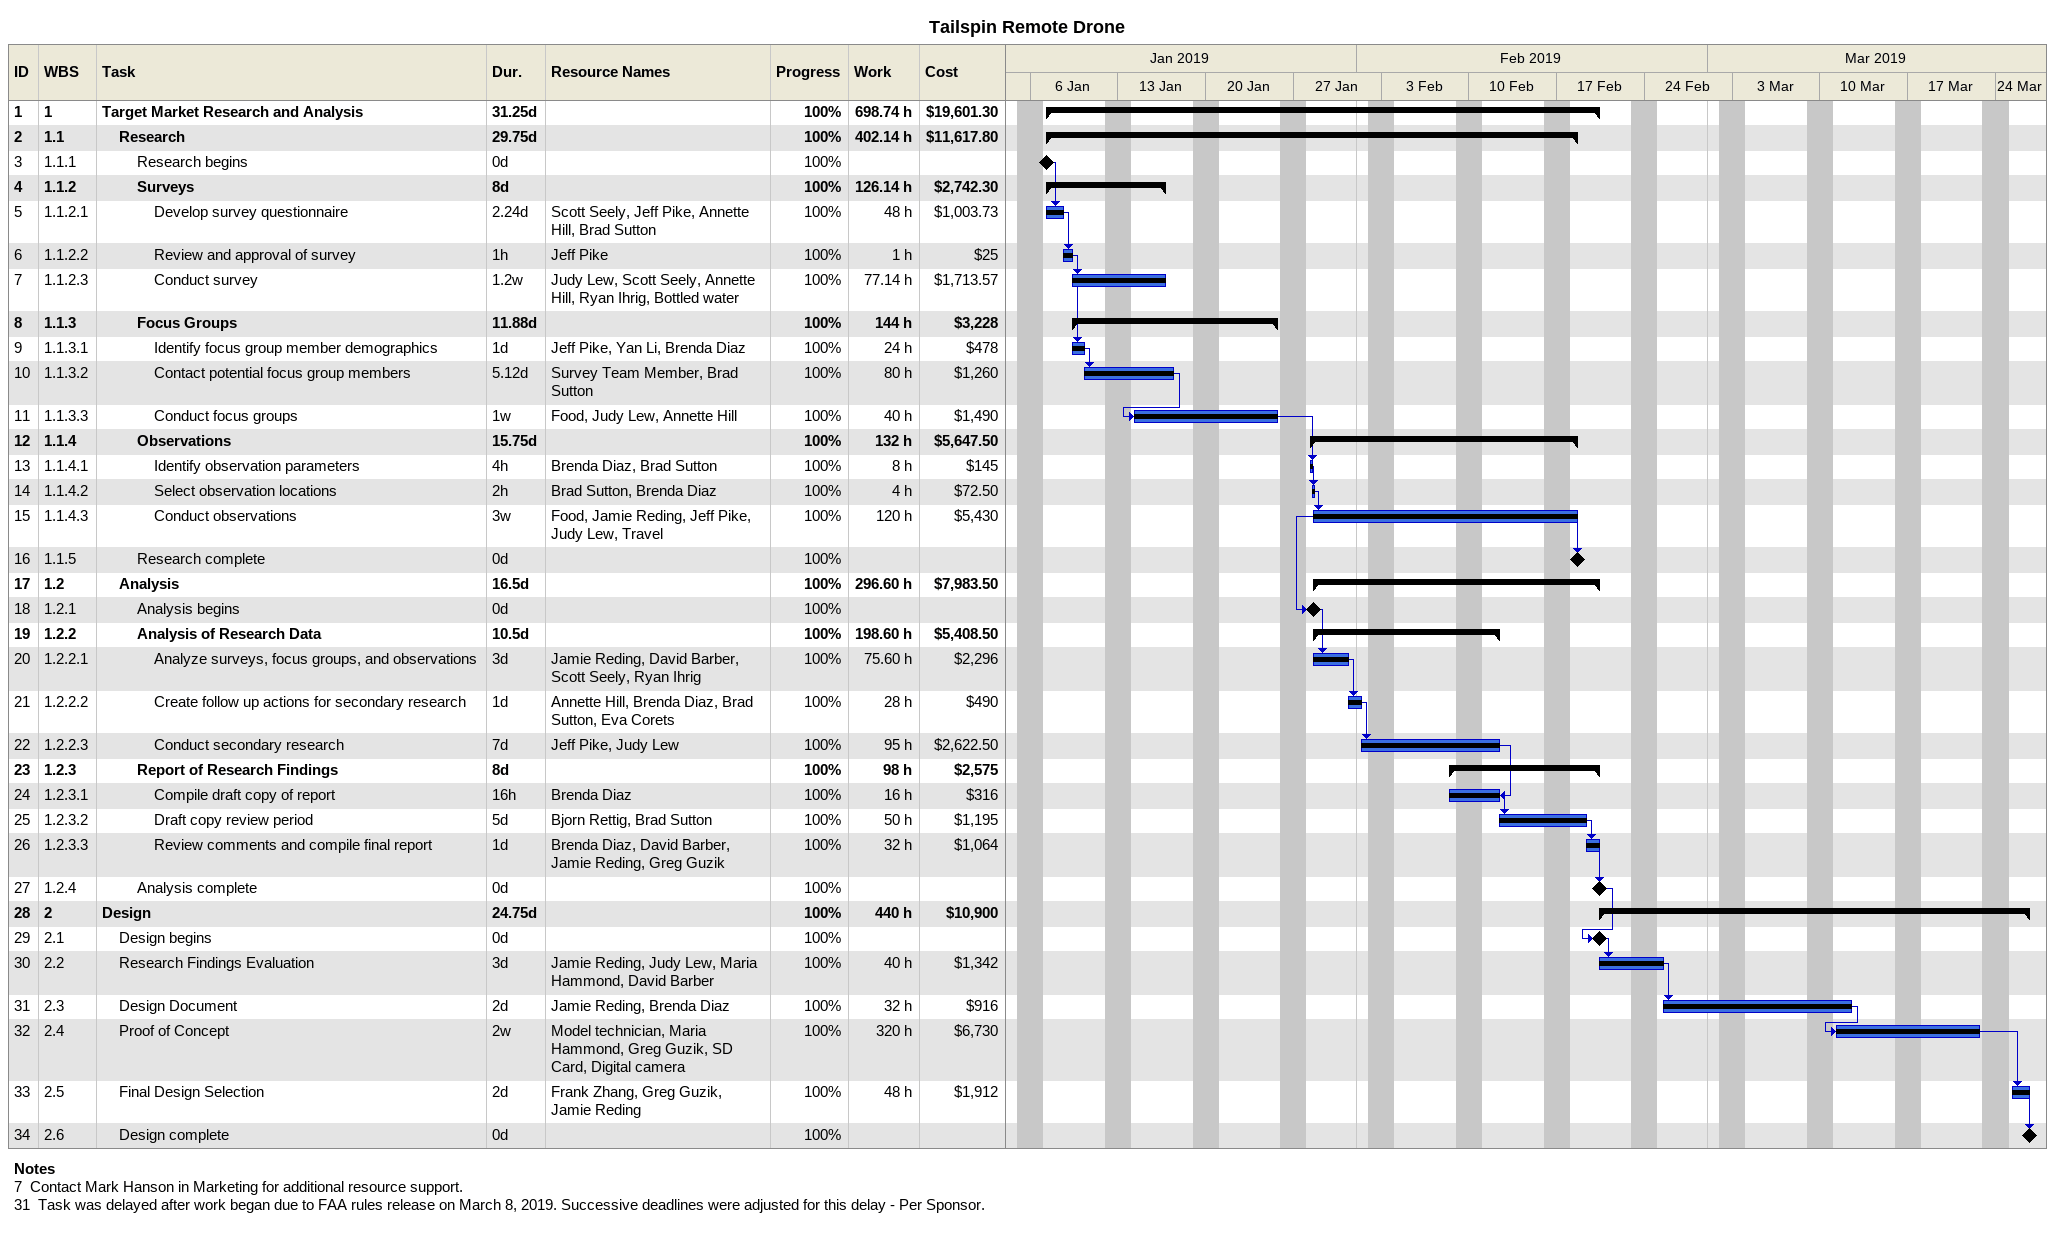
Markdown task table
Tailspin Remote Drone

| ID | WBS | Task | Duration | Start | Finish | Predecessors | Resources | % complete | Work (h) | Cost ($) |
|---|---|---|---|---|---|---|---|---|---|---|
| 1 | 1 | **Target Market Research and Analysis** | 31.25d | 2019-01-07 | 2019-02-20 |  |  | 100 | 698.74 | 19601.30 |
| 2 | 1.1 | **Research** | 29.75d | 2019-01-07 | 2019-02-18 |  |  | 100 | 402.14 | 11617.80 |
| 3 | 1.1.1 | Research begins | 0d | 2019-01-07 | 2019-01-07 |  |  | 100 |  |  |
| 4 | 1.1.2 | **Surveys** | 8d | 2019-01-07 | 2019-01-16 |  |  | 100 | 126.14 | 2742.30 |
| 5 | 1.1.2.1 | Develop survey questionnaire | 2.24d | 2019-01-07 | 2019-01-08 | 3 | Scott Seely, Jeff Pike, Annette Hill, Brad Sutton | 100 | 48 | 1003.73 |
| 6 | 1.1.2.2 | Review and approval of survey | 1h | 2019-01-08 | 2019-01-09 | 5 | Jeff Pike | 100 | 1 | 25 |
| 7 | 1.1.2.3 | Conduct survey | 1.2w | 2019-01-09 | 2019-01-16 | 6 | Judy Lew, Scott Seely, Annette Hill, Ryan Ihrig, Bottled water | 100 | 77.14 | 1713.57 |
| 8 | 1.1.3 | **Focus Groups** | 11.88d | 2019-01-09 | 2019-01-25 |  |  | 100 | 144 | 3228 |
| 9 | 1.1.3.1 | Identify focus group member demographics | 1d | 2019-01-09 | 2019-01-10 | 6 | Jeff Pike, Yan Li, Brenda Diaz | 100 | 24 | 478 |
| 10 | 1.1.3.2 | Contact potential focus group members | 5.12d | 2019-01-10 | 2019-01-17 | 9 | Survey Team Member, Brad Sutton | 100 | 80 | 1260 |
| 11 | 1.1.3.3 | Conduct focus groups | 1w | 2019-01-14 | 2019-01-25 | 10 | Food, Judy Lew, Annette Hill | 100 | 40 | 1490 |
| 12 | 1.1.4 | **Observations** | 15.75d | 2019-01-28 | 2019-02-18 |  |  | 100 | 132 | 5647.50 |
| 13 | 1.1.4.1 | Identify observation parameters | 4h | 2019-01-28 | 2019-01-28 | 11 | Brenda Diaz, Brad Sutton | 100 | 8 | 145 |
| 14 | 1.1.4.2 | Select observation locations | 2h | 2019-01-28 | 2019-01-28 | 13 | Brad Sutton, Brenda Diaz | 100 | 4 | 72.50 |
| 15 | 1.1.4.3 | Conduct observations | 3w | 2019-01-28 | 2019-02-18 | 14 | Food, Jamie Reding, Jeff Pike, Judy Lew, Travel | 100 | 120 | 5430 |
| 16 | 1.1.5 | Research complete | 0d | 2019-02-18 | 2019-02-18 | 15 |  | 100 |  |  |
| 17 | 1.2 | **Analysis** | 16.5d | 2019-01-28 | 2019-02-20 |  |  | 100 | 296.60 | 7983.50 |
| 18 | 1.2.1 | Analysis begins | 0d | 2019-01-28 | 2019-01-28 | 15SS |  | 100 |  |  |
| 19 | 1.2.2 | **Analysis of Research Data** | 10.5d | 2019-01-28 | 2019-02-12 |  |  | 100 | 198.60 | 5408.50 |
| 20 | 1.2.2.1 | Analyze surveys, focus groups, and observations | 3d | 2019-01-28 | 2019-01-31 | 18 | Jamie Reding, David Barber, Scott Seely, Ryan Ihrig | 100 | 75.60 | 2296 |
| 21 | 1.2.2.2 | Create follow up actions for secondary research | 1d | 2019-01-31 | 2019-02-01 | 20 | Annette Hill, Brenda Diaz, Brad Sutton, Eva Corets | 100 | 28 | 490 |
| 22 | 1.2.2.3 | Conduct secondary research | 7d | 2019-02-01 | 2019-02-12 | 21 | Jeff Pike, Judy Lew | 100 | 95 | 2622.50 |
| 23 | 1.2.3 | **Report of Research Findings** | 8d | 2019-02-08 | 2019-02-20 |  |  | 100 | 98 | 2575 |
| 24 | 1.2.3.1 | Compile draft copy of report | 16h | 2019-02-08 | 2019-02-12 | 22FF | Brenda Diaz | 100 | 16 | 316 |
| 25 | 1.2.3.2 | Draft copy review period | 5d | 2019-02-12 | 2019-02-19 | 24 | Bjorn Rettig, Brad Sutton | 100 | 50 | 1195 |
| 26 | 1.2.3.3 | Review comments and compile final report | 1d | 2019-02-19 | 2019-02-20 | 25 | Brenda Diaz, David Barber, Jamie Reding, Greg Guzik | 100 | 32 | 1064 |
| 27 | 1.2.4 | Analysis complete | 0d | 2019-02-20 | 2019-02-20 | 26 |  | 100 |  |  |
| 28 | 2 | **Design** | 24.75d | 2019-02-20 | 2019-03-26 |  |  | 100 | 440 | 10900 |
| 29 | 2.1 | Design begins | 0d | 2019-02-20 | 2019-02-20 | 27 |  | 100 |  |  |
| 30 | 2.2 | Research Findings Evaluation | 3d | 2019-02-20 | 2019-02-25 | 29 | Jamie Reding, Judy Lew, Maria Hammond, David Barber | 100 | 40 | 1342 |
| 31 | 2.3 | Design Document | 2d | 2019-02-25 | 2019-03-12 | 30 | Jamie Reding, Brenda Diaz | 100 | 32 | 916 |
| 32 | 2.4 | Proof of Concept | 2w | 2019-03-11 | 2019-03-22 | 31 | Model technician, Maria Hammond, Greg Guzik, SD Card, Digital camera | 100 | 320 | 6730 |
| 33 | 2.5 | Final Design Selection | 2d | 2019-03-25 | 2019-03-26 | 32 | Frank Zhang, Greg Guzik, Jamie Reding | 100 | 48 | 1912 |
| 34 | 2.6 | Design complete | 0d | 2019-03-26 | 2019-03-26 | 33 |  | 100 |  |  |

Notes
- 7: Contact Mark Hanson in Marketing for additional resource support.
- 31: Task was delayed after work began due to FAA rules release on March 8, 2019. Successive deadlines were adjusted for this delay - Per Sponsor.
